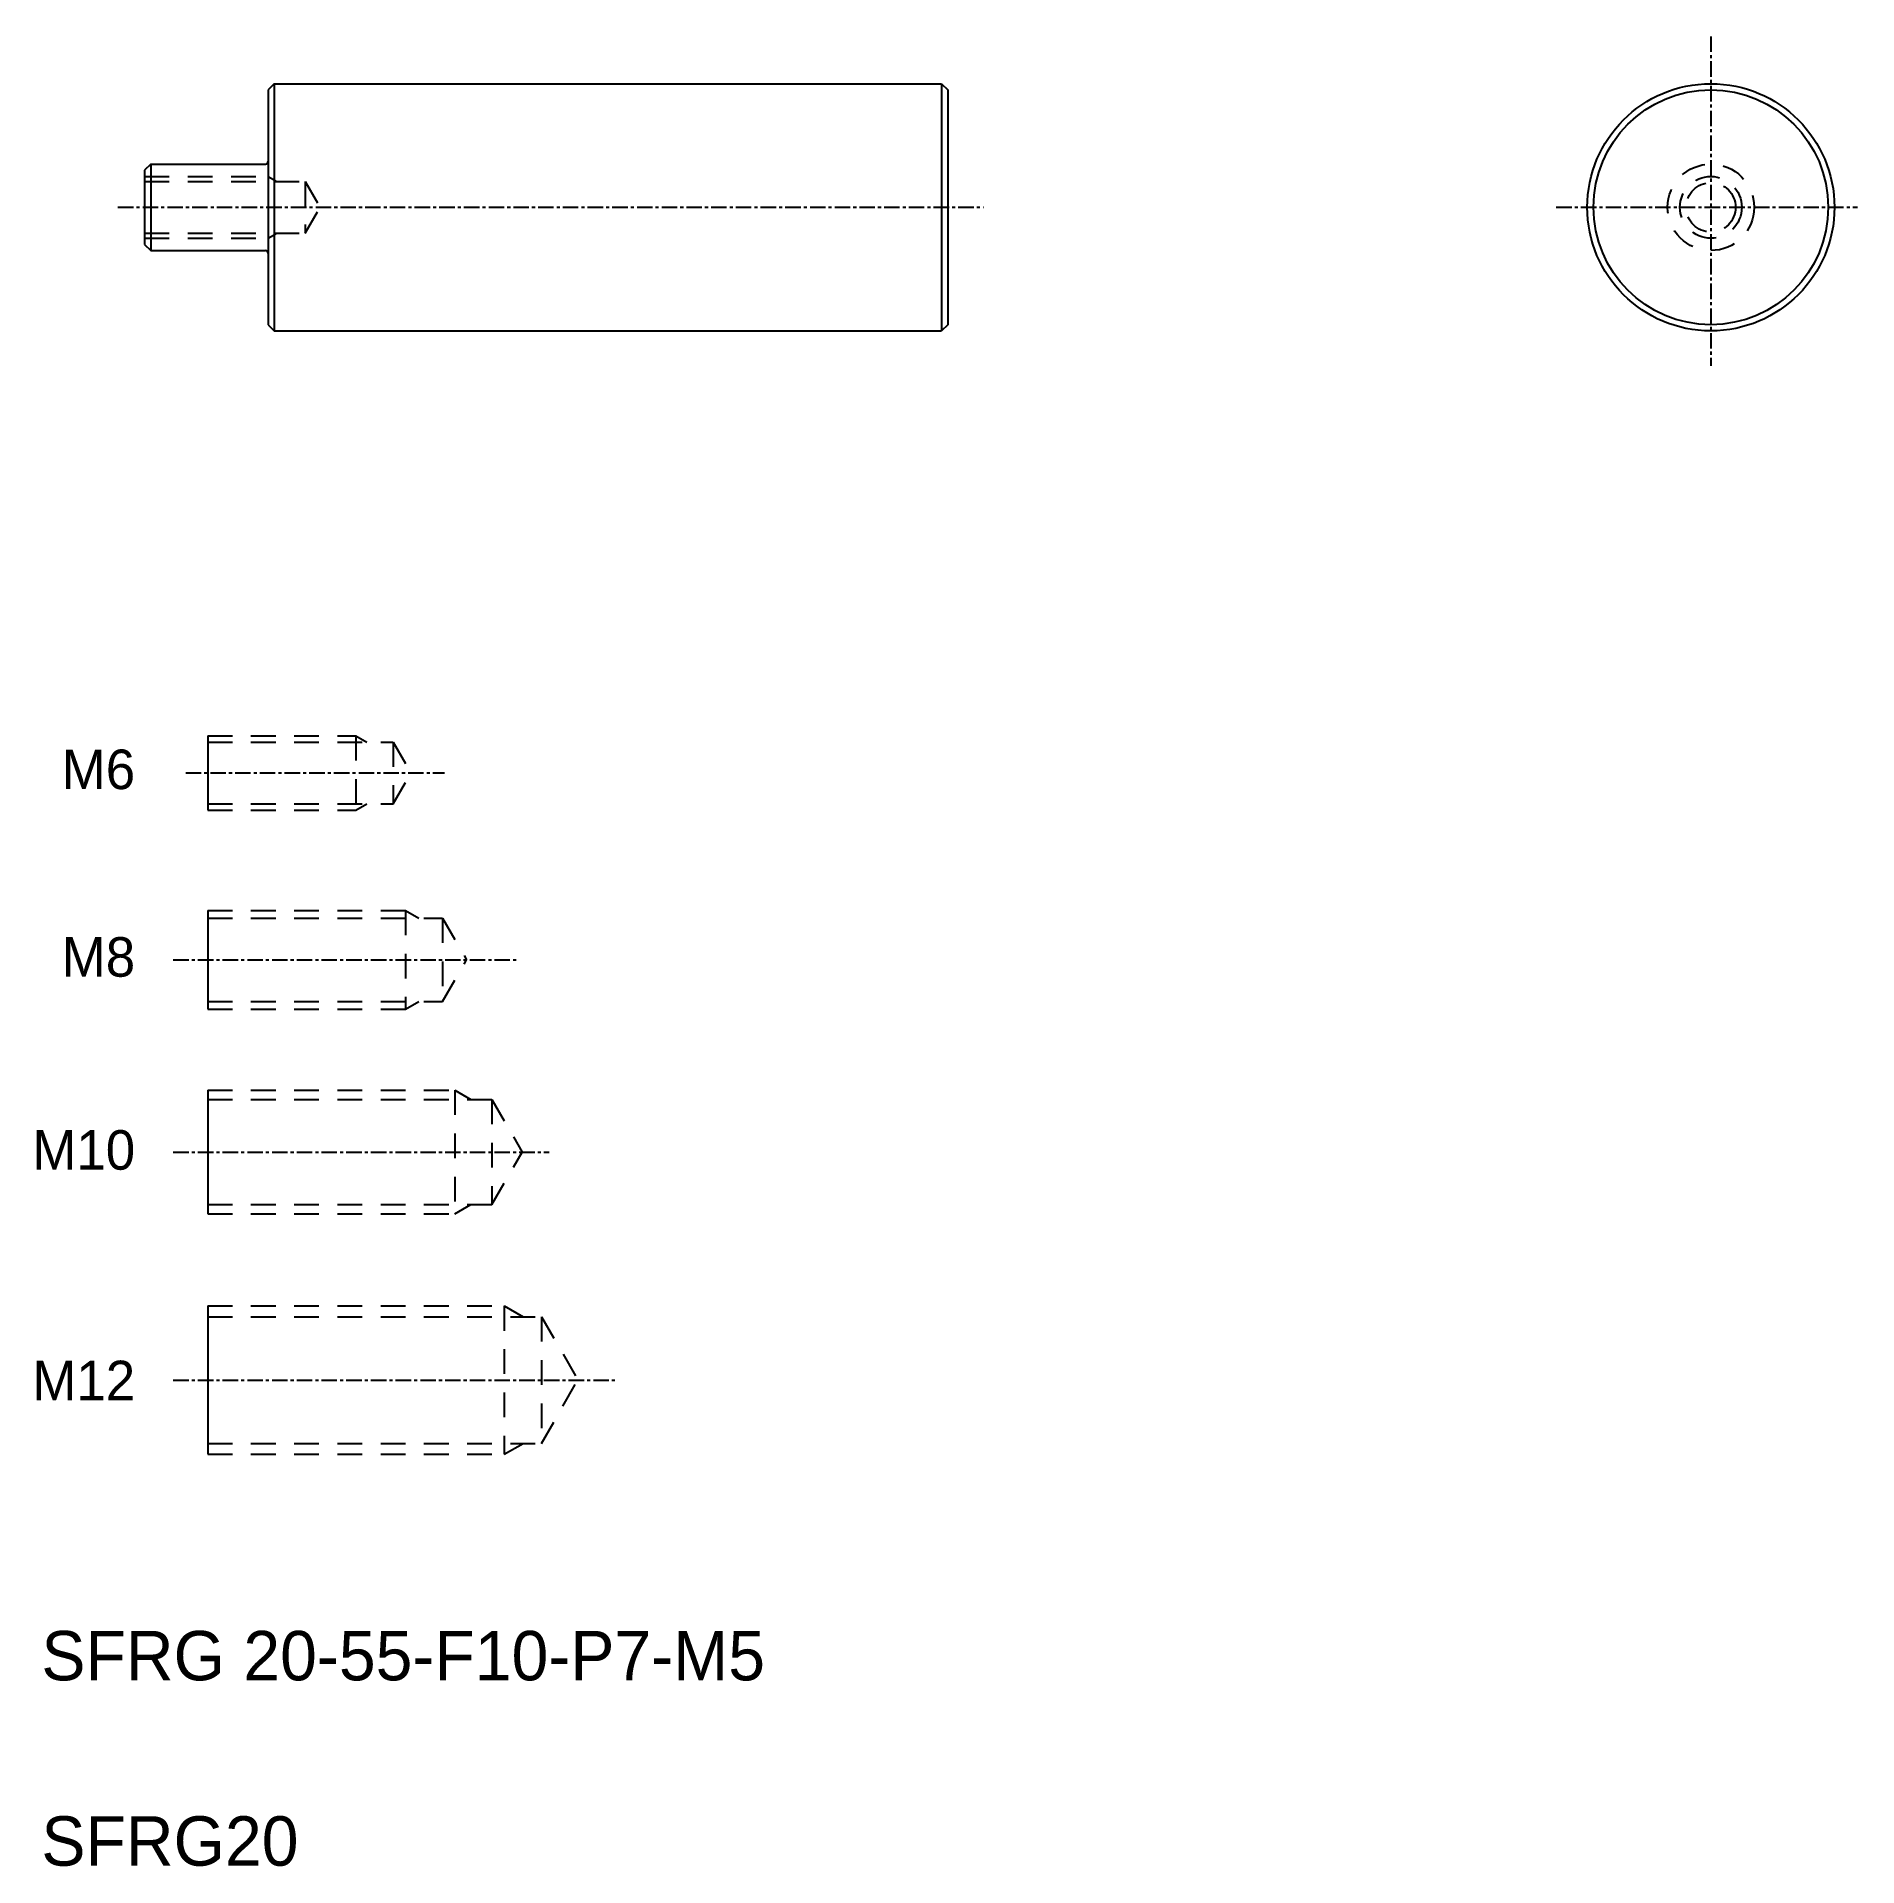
# Model space of a CAD drawing. Extents: x 124 to 272, y 50 to 198.
import ezdxf
from ezdxf.enums import TextEntityAlignment as Align

# ---------------------------------------------------------------- set-up
doc = ezdxf.new("R2010")
doc.units = 0
doc.linetypes.add('CENTER', pattern=[2, 1.25, -0.25, 0.25, -0.25])
doc.linetypes.add('DASHED', pattern=[3.5, 2, -1.5])
doc.layers.get('0').update_dxf_attribs({"linetype": 'CONTINUOUS'})
doc.layers.add('CENTER', color=1, linetype='CENTER')

msp = doc.modelspace()

# ---------------------------------------------------------------- linework, layer by layer
at = {"color": 7, "linetype": 'CONTINUOUS'}
for p, q in [((143.5, 194.25), (143, 193.75)), ((143.5, 194.25), (197.5, 194.25)), ((143.5, 194.25), (143.5, 174.25)), ((197.5, 194.25), (197.5, 174.25)), ((197.5, 194.25), (198, 193.75)), ((143, 193.75), (143, 174.75)), ((198, 193.75), (198, 174.75)), ((133.5, 187.75), (133, 187.25)), ((133, 187.25), (133, 181.25)), ((133.5, 187.75), (142.8, 187.75)), ((133.5, 187.75), (133.5, 180.75)), ((133, 181.25), (133.5, 180.75)), ((133.5, 180.75), (142.8, 180.75)), ((143, 174.75), (143.5, 174.25)), ((198, 174.75), (197.5, 174.25)), ((143.5, 174.25), (197.5, 174.25)), ((138.11, 141.47), (138.11, 135.47)), ((138.11, 127.34), (138.11, 119.34)), ((138.11, 112.79), (138.11, 102.79)), ((138.11, 95.33), (138.11, 83.33))]:
    msp.add_line(p, q, dxfattribs=at)
at = {"color": 3, "linetype": 'DASHED'}
for p, q in [((133, 186.75), (143, 186.75)), ((143, 186.75), (143, 181.75)), ((143, 186.75), (143.61, 186.4)), ((133, 186.35), (146, 186.35)), ((146, 186.35), (146, 182.15)), ((146, 186.35), (147.21, 184.25)), ((146, 182.15), (147.21, 184.25)), ((133, 182.15), (146, 182.15)), ((133, 181.75), (143, 181.75)), ((143, 181.75), (143.61, 182.1)), ((138.11, 141.47), (150.11, 141.47)), ((138.11, 140.97), (153.11, 140.97)), ((150.11, 141.47), (150.11, 135.47)), ((150.11, 141.47), (150.98, 140.97)), ((153.11, 140.97), (154.55, 138.47)), ((153.11, 140.97), (153.11, 135.97)), ((153.11, 135.97), (154.55, 138.47)), ((138.11, 135.97), (153.11, 135.97)), ((138.11, 135.47), (150.11, 135.47)), ((150.11, 135.47), (150.98, 135.97)), ((138.11, 127.34), (154.11, 127.34)), ((138.11, 126.72), (157.11, 126.72)), ((154.11, 127.34), (154.11, 119.34)), ((154.11, 127.34), (155.19, 126.72)), ((157.11, 126.72), (157.11, 119.97)), ((157.11, 126.72), (159.06, 123.34)), ((157.11, 119.97), (159.06, 123.34)), ((138.11, 119.97), (157.11, 119.97)), ((154.11, 119.34), (155.19, 119.97)), ((138.11, 119.34), (154.11, 119.34)), ((138.11, 112.79), (158.11, 112.79)), ((158.11, 112.79), (158.11, 102.79)), ((158.11, 112.79), (159.41, 112.04)), ((138.11, 112.04), (161.11, 112.04)), ((161.11, 112.04), (161.11, 103.54)), ((161.11, 112.04), (163.56, 107.79)), ((161.11, 103.54), (163.56, 107.79)), ((138.11, 103.54), (161.11, 103.54)), ((138.11, 102.79), (158.11, 102.79)), ((158.11, 102.79), (159.41, 103.54)), ((138.11, 95.33), (162.11, 95.33)), ((162.11, 95.33), (162.11, 83.33)), ((162.11, 95.33), (163.63, 94.45)), ((138.11, 94.45), (165.11, 94.45)), ((165.11, 94.45), (168.07, 89.33)), ((165.11, 94.45), (165.11, 84.2)), ((165.11, 84.2), (168.07, 89.33)), ((138.11, 84.2), (165.11, 84.2)), ((138.11, 83.33), (162.11, 83.33)), ((162.11, 83.33), (163.63, 84.2))]:
    msp.add_line(p, q, dxfattribs=at)
for p, q in [((135.82, 187.75), (135.82, 187.75)), ((138.15, 187.75), (138.15, 187.75))]:
    msp.add_line(p, q)
for radius in [10, 9.5]:
    msp.add_circle((259.75, 184.25), radius)
for radius in [3.5, 2.5, 2]:
    msp.add_circle((259.75, 184.25), radius, dxfattribs=at)
at = {"color": 7, "linetype": 'CONTINUOUS'}
for centre, start, end in [((142.8, 187.95), 270, 0), ((142.8, 180.55), 0, 90)]:
    msp.add_arc(centre, 0.2, start, end, dxfattribs=at)
at = {"layer": 'CENTER', "color": 1, "linetype": 'CENTER'}
for p, q in [((259.75, 198.07), (259.75, 171.41)), ((130.85, 184.25), (200.89, 184.25)), ((247.24, 184.25), (271.61, 184.25)), ((136.33, 138.47), (157.26, 138.47)), ((135.32, 123.34), (163.23, 123.34)), ((135.32, 107.79), (165.73, 107.79)), ((135.32, 89.33), (171.06, 89.33))]:
    msp.add_line(p, q, dxfattribs=at)

# ---------------------------------------------------------------- texts
at = {"color": 7, "linetype": 'CONTINUOUS'}
for s, p in [('M6', (132.24, 138.76)), ('M8', (132.24, 123.58)), ('M10', (132.24, 107.96)), ('M12', (132.24, 89.3))]:
    msp.add_text(s, height=3.2, dxfattribs=at).set_placement(p, align=Align.MIDDLE_RIGHT)
for s, p in [('SFRG 20-55-F10-P7-M5', (124.65, 65.03)), ('SFRG20', (124.65, 50.03))]:
    msp.add_text(s, height=4).set_placement(p)

doc.saveas('drawing.dxf')
